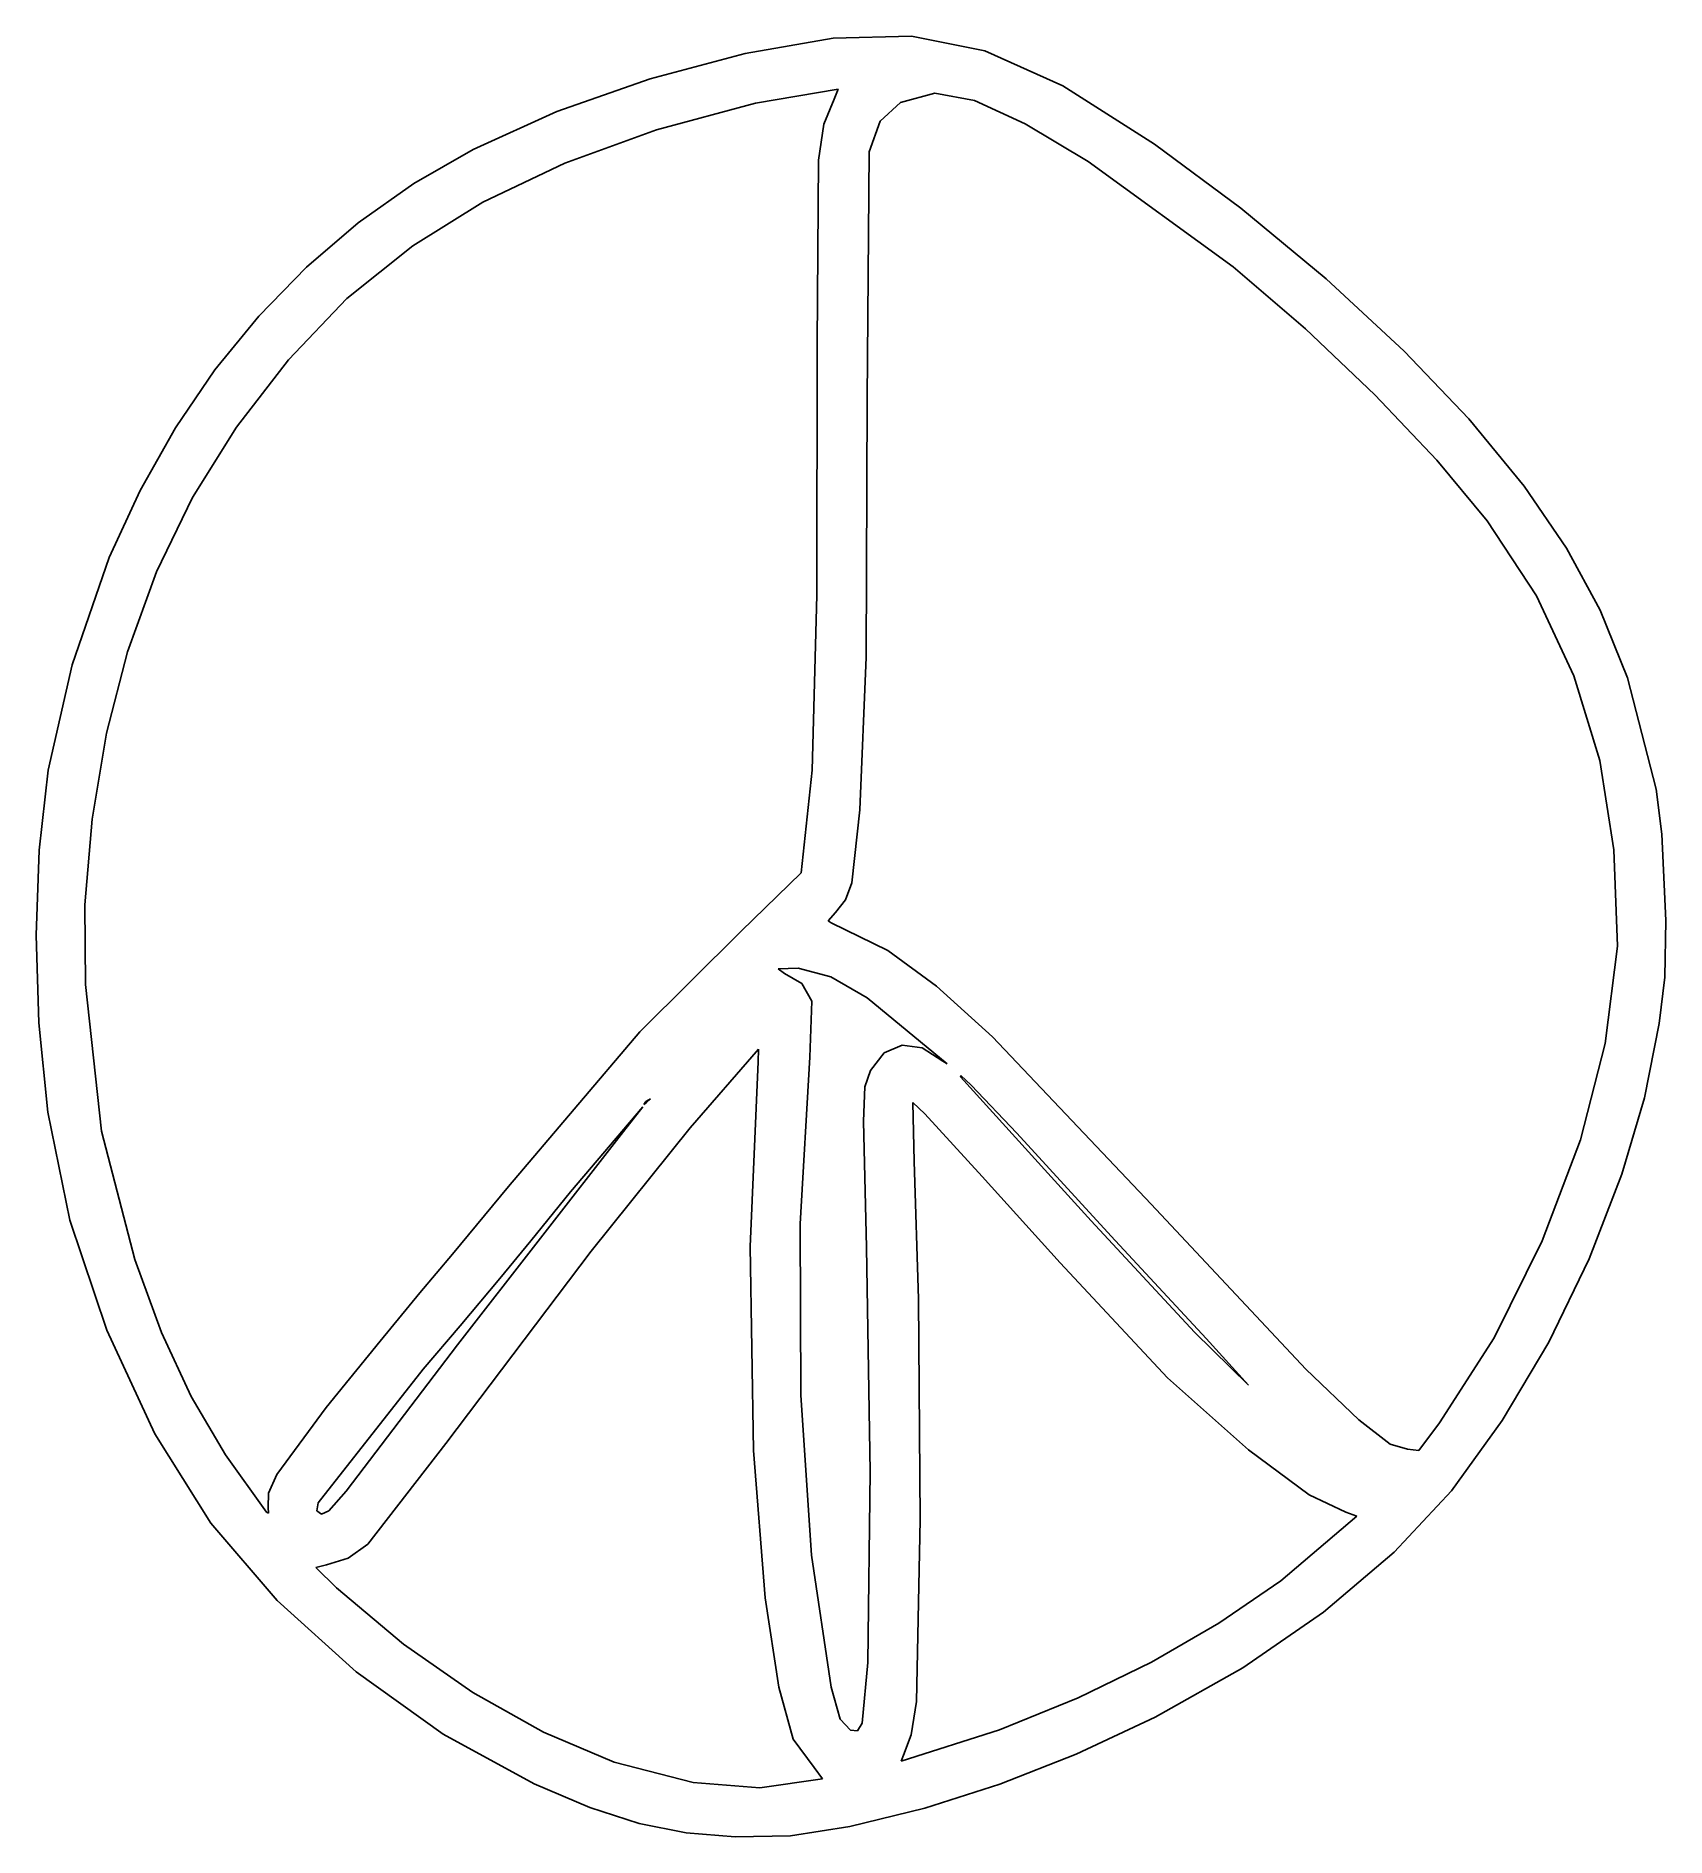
# Model space of a CAD drawing. Extents: x 7.3 to 55.9, y 1.9 to 55.7.
import ezdxf

# ---------------------------------------------------------------- set-up
doc = ezdxf.new("R2010")
doc.units = 0

msp = doc.modelspace()

# ---------------------------------------------------------------- linework, layer by layer
at = {"layer": 'Layer 1'}
for p, q in [((31.0588, 55.661), (28.426537, 55.203511)), ((31.058864, 55.660954), (31.0588, 55.661)), ((33.394889, 55.72504), (31.058864, 55.660954)), ((35.58703, 55.280574), (33.394889, 55.72504)), ((28.426537, 55.203511), (25.594579, 54.447094)), ((37.91313, 54.23577), (35.58703, 55.280574)), ((25.594579, 54.447094), (22.807281, 53.46741)), ((28.743493, 53.722764), (31.210993, 54.139527)), ((31.085261, 53.8418), (30.776927, 53.094169)), ((31.085302, 53.841839), (31.085261, 53.8418)), ((31.210993, 54.139527), (31.085302, 53.841839)), ((33.069857, 53.735955), (34.095225, 54.017105)), ((34.095225, 54.017105), (35.279367, 53.802108)), ((35.279351, 53.802108), (36.787947, 53.103885)), ((35.279367, 53.802108), (35.279351, 53.802108)), ((40.651034, 52.498844), (37.91313, 54.23577)), ((22.807281, 53.46741), (20.309, 52.34012)), ((25.779618, 52.92221), (28.743493, 53.722764)), ((32.459596, 53.180274), (33.069857, 53.735955)), ((23.042739, 51.927536), (25.779618, 52.92221)), ((30.776927, 53.094169), (30.618056, 52.018461)), ((32.137101, 52.267365), (32.459596, 53.180274)), ((36.787947, 53.103885), (38.670512, 51.982076)), ((20.309, 52.34012), (18.536063, 51.316456)), ((32.077563, 44.884705), (32.137101, 52.267365)), ((43.229448, 50.586304), (40.651034, 52.498844)), ((20.596112, 50.765415), (23.042739, 51.927536)), ((30.618056, 52.018461), (30.582499, 46.53852)), ((38.670512, 51.982076), (42.999391, 48.827408)), ((18.536063, 51.316456), (16.875768, 50.143017)), ((18.502993, 49.462514), (20.596112, 50.765415)), ((45.778714, 48.470964), (43.229448, 50.586304)), ((16.875768, 50.143017), (15.330982, 48.823214)), ((16.536601, 47.888079), (18.502993, 49.462514)), ((15.330982, 48.823214), (13.904575, 47.360457)), ((42.999391, 48.827408), (45.162693, 46.97678)), ((48.110914, 46.317172), (45.778714, 48.470964)), ((14.798433, 46.055644), (16.536601, 47.888079)), ((13.904575, 47.360457), (12.599415, 45.758159)), ((45.162693, 46.97678), (47.232349, 45.012038)), ((30.582499, 46.53852), (30.570922, 39.027705)), ((50.038134, 44.289274), (48.110914, 46.317172)), ((12.599415, 45.758159), (11.41837, 44.01973)), ((13.237635, 44.043045), (14.798433, 46.055644)), ((32.039525, 37.173724), (32.077563, 44.884705)), ((47.232349, 45.012038), (49.08246, 43.059702)), ((51.687199, 42.278124), (50.038134, 44.289274)), ((11.41837, 44.01973), (10.364309, 42.14858)), ((11.927393, 41.94176), (13.237635, 44.043045)), ((49.08246, 43.059702), (50.587131, 41.246288)), ((10.364309, 42.14858), (9.4401, 40.14812)), ((52.960435, 40.430083), (51.687199, 42.278124)), ((10.850341, 39.717679), (11.927393, 41.94176)), ((50.587131, 41.246288), (52.055622, 39.001533)), ((53.95831, 38.57832), (52.960435, 40.430083)), ((9.4401, 40.14812), (8.331213, 36.946319)), ((9.989113, 37.336694), (10.850341, 39.717679)), ((30.570922, 39.027705), (30.430347, 33.80412)), ((52.055622, 39.001533), (53.17619, 36.614757)), ((54.781294, 36.556004), (53.95831, 38.57832)), ((9.364792, 34.905988), (9.989113, 37.336694)), ((31.852643, 32.613305), (32.039525, 37.173724)), ((8.331213, 36.946319), (7.61428, 33.80406)), ((53.17619, 36.614757), (53.948216, 34.087819)), ((55.628051, 33.228514), (54.781294, 36.556004)), ((8.93397, 32.33388), (9.364792, 34.905988)), ((53.948216, 34.087819), (54.371081, 31.422578)), ((7.61428, 33.80406), (7.346257, 31.409842)), ((30.430347, 33.80412), (30.099582, 30.73463)), ((55.806664, 31.885614), (55.628051, 33.228514)), ((8.716492, 29.779137), (8.93397, 32.33388)), ((31.61532, 30.434393), (31.852643, 32.613305)), ((55.925739, 29.305654), (55.806664, 31.885614)), ((7.346257, 31.409842), (7.256227, 28.874844)), ((54.371081, 31.422578), (54.476926, 28.543272)), ((30.099582, 30.73463), (28.313452, 28.99481)), ((31.425647, 29.92946), (31.61532, 30.434393)), ((8.732203, 27.400524), (8.716492, 29.779137)), ((31.124961, 29.550425), (31.425647, 29.92946)), ((30.90831, 29.295736), (31.124961, 29.550425)), ((30.99927, 29.239506), (30.90831, 29.295736)), ((32.69278, 28.412595), (30.99927, 29.239506)), ((55.895143, 27.616272), (55.925739, 29.305654)), ((7.256227, 28.874844), (7.34357, 26.249304)), ((28.313452, 28.99481), (25.281993, 25.979894)), ((54.476926, 28.543272), (54.106469, 25.634198)), ((34.143075, 27.345359), (32.69278, 28.412595)), ((29.414902, 27.865177), (30.013586, 27.889985)), ((29.610053, 27.731218), (29.414902, 27.865177)), ((30.122738, 27.426915), (29.610053, 27.731218)), ((30.013586, 27.889985), (30.986034, 27.631989)), ((30.986031, 27.632008), (32.070941, 26.99694)), ((30.986034, 27.631989), (30.986031, 27.632008)), ((55.720665, 26.229544), (55.895143, 27.616272)), ((9.214291, 23.022028), (8.732203, 27.400524)), ((30.417118, 26.904307), (30.122738, 27.426915)), ((30.364196, 25.230637), (30.417118, 26.904307)), ((32.070941, 26.99694), (34.465671, 25.0322)), ((35.820979, 25.838416), (34.143075, 27.345359)), ((7.34357, 26.249304), (7.607665, 23.58346)), ((25.281993, 25.979894), (21.367402, 21.36738)), ((40.55174, 20.838085), (35.820979, 25.838416)), ((55.281574, 24.01259), (55.720665, 26.229544)), ((26.785311, 23.120418), (28.829431, 25.468848)), ((28.829431, 25.468848), (28.816201, 25.091776)), ((32.584448, 25.354386), (32.176785, 24.827127)), ((33.116151, 25.582096), (32.584448, 25.354386)), ((33.717316, 25.503436), (33.116151, 25.582096)), ((34.333365, 25.111584), (33.717316, 25.503436)), ((54.106469, 25.634198), (53.374343, 22.758513)), ((28.816211, 25.091738), (28.580541, 19.572108)), ((28.816201, 25.091776), (28.816211, 25.091738)), ((30.07364, 20.253663), (30.364196, 25.230637)), ((32.176785, 24.827127), (32.008922, 24.340902)), ((34.465671, 25.0322), (34.333365, 25.111584)), ((32.008922, 24.340902), (31.965096, 23.318837)), ((34.862581, 24.641908), (34.8693, 24.68253)), ((37.469001, 21.764258), (34.862581, 24.641908)), ((34.8693, 24.68253), (35.174326, 24.391354)), ((35.174326, 24.391354), (36.542861, 22.955008)), ((23.213022, 21.208563), (25.376222, 23.748833)), ((25.376222, 23.748833), (24.794076, 23.007921)), ((25.403539, 23.815818), (25.46225, 23.90099)), ((25.488711, 23.874528), (25.403539, 23.815818)), ((25.46225, 23.90099), (25.601171, 23.986988)), ((25.601171, 23.986988), (25.488711, 23.874528)), ((25.601171, 23.986988), (25.601171, 23.986988)), ((33.479978, 22.10828), (33.440286, 23.87456)), ((33.440286, 23.87456), (33.790896, 23.530565)), ((54.609295, 21.731144), (55.281574, 24.01259)), ((7.607665, 23.58346), (8.267953, 20.363672)), ((31.965096, 23.318837), (32.051095, 19.548117)), ((33.790896, 23.530565), (35.510876, 21.665055)), ((10.207413, 19.184334), (9.214291, 23.022028)), ((24.794071, 23.007918), (19.839221, 16.637398)), ((23.83159, 19.436529), (26.785311, 23.120418)), ((24.794076, 23.007921), (24.794071, 23.007918)), ((36.542861, 22.955008), (36.542871, 22.954998)), ((36.542871, 22.954998), (39.360981, 19.878888)), ((53.374343, 22.758513), (52.233516, 19.745763)), ((33.605669, 18.0068), (33.479978, 22.10828)), ((35.510876, 21.665055), (35.510871, 21.665018)), ((35.510871, 21.665018), (37.832841, 19.085058)), ((38.765601, 20.341968), (37.469001, 21.764258)), ((53.63488, 19.202864), (54.609295, 21.731144)), ((21.367402, 21.36738), (19.687122, 19.3431)), ((22.028882, 19.739973), (23.213022, 21.208563)), ((45.175003, 15.910526), (40.55174, 20.838085)), ((8.267953, 20.363672), (9.367331, 17.075662)), ((30.093796, 15.129082), (30.07364, 20.253663)), ((41.843369, 17.011993), (38.765601, 20.341968)), ((19.488651, 13.693628), (23.83159, 19.436529)), ((21.109357, 18.615373), (22.028882, 19.739973)), ((28.580541, 19.572108), (28.67729, 13.481938)), ((32.051095, 19.548117), (32.165209, 12.847644)), ((39.360981, 19.878888), (42.192321, 16.822628)), ((52.233516, 19.745763), (50.793761, 16.845881)), ((11.006519, 17.001287), (10.207413, 19.184334)), ((19.687122, 19.3431), (18.72129, 18.19204)), ((37.832841, 19.085058), (41.039604, 15.648416)), ((52.425418, 16.716755), (53.63488, 19.202864)), ((19.918607, 17.206313), (21.109357, 18.615373)), ((18.72129, 18.19204), (17.53054, 16.74329)), ((33.652803, 11.411339), (33.605669, 18.0068)), ((9.367331, 17.075662), (10.804088, 13.973702)), ((11.886868, 15.096084), (11.006519, 17.001287)), ((17.53054, 16.74329), (15.92302, 14.76532)), ((18.820467, 15.909713), (19.918607, 17.206313)), ((43.462461, 15.433418), (41.843369, 17.011993)), ((42.192321, 16.822628), (43.462461, 15.433418)), ((50.793761, 16.845881), (49.164849, 14.308798)), ((51.036105, 14.374529), (52.425418, 16.716755)), ((19.839221, 16.637398), (16.513384, 12.263863)), ((15.684817, 11.920693), (18.820467, 15.909713)), ((41.039604, 15.648416), (43.462451, 13.501758)), ((46.752026, 14.395934), (45.175003, 15.910526)), ((12.90986, 13.349648), (11.886868, 15.096084)), ((30.407919, 10.351803), (30.093796, 15.129082)), ((15.92302, 14.76532), (14.445329, 12.759234)), ((47.68964, 13.667115), (46.752026, 14.395934)), ((49.164849, 14.308798), (48.543012, 13.481887)), ((49.522135, 12.277894), (51.036105, 14.374529)), ((10.804088, 13.973702), (12.476515, 11.31206)), ((17.166681, 10.683668), (19.488651, 13.693628)), ((28.67729, 13.481938), (29.032862, 9.078635)), ((43.462451, 13.501758), (45.271735, 12.15224)), ((48.212248, 13.521579), (47.68964, 13.667115)), ((48.543012, 13.481887), (48.212248, 13.521579)), ((14.136893, 11.642904), (12.90986, 13.349648)), ((14.445329, 12.759234), (14.20108, 12.207063)), ((32.165209, 12.847644), (32.090787, 7.144417)), ((14.20108, 12.207063), (14.1832, 11.77521)), ((15.639337, 11.679235), (15.684817, 11.920693)), ((16.513384, 12.263863), (15.995324, 11.676238)), ((45.271735, 12.15224), (46.366561, 11.636248)), ((47.813634, 10.4438), (49.522135, 12.277894)), ((12.476515, 11.31206), (14.457175, 9.003323)), ((14.194777, 11.609828), (14.136893, 11.642904)), ((14.1832, 11.77521), (14.194777, 11.609828)), ((15.777431, 11.576698), (15.639337, 11.679235)), ((15.995324, 11.676238), (15.777431, 11.576698)), ((33.546131, 5.9868), (33.652803, 11.411339)), ((46.697326, 11.517173), (44.421666, 9.585513)), ((46.366561, 11.636248), (46.697326, 11.517173)), ((15.929621, 10.068446), (16.5804, 10.266904)), ((16.5804, 10.266904), (17.166681, 10.683668)), ((30.999264, 6.416737), (30.407919, 10.351803)), ((45.702635, 8.654363), (47.813634, 10.4438)), ((15.612087, 9.989062), (15.929621, 10.068446)), ((16.227309, 9.380455), (15.612087, 9.989062)), ((18.229569, 7.699965), (16.227309, 9.380455)), ((44.421666, 9.585513), (42.57879, 8.326128)), ((14.457175, 9.003323), (16.811183, 6.868239)), ((29.032862, 9.078635), (29.438048, 6.416808)), ((43.290225, 6.986483), (45.702635, 8.654363)), ((42.57879, 8.326128), (40.559164, 7.161011)), ((20.30315, 6.256386), (18.229569, 7.699965)), ((32.090787, 7.144417), (31.919616, 5.339271)), ((40.559164, 7.161011), (38.372088, 6.095122)), ((16.811183, 6.868239), (19.410785, 5.008515)), ((40.677495, 5.517064), (43.290225, 6.986483)), ((22.412704, 5.073284), (20.30315, 6.256386)), ((29.438048, 6.416808), (29.867215, 4.858908)), ((31.267183, 5.461656), (30.999264, 6.416737)), ((33.386537, 4.989541), (33.546131, 5.9868)), ((38.372088, 6.095122), (36.026866, 5.133423)), ((31.574794, 5.126757), (31.267183, 5.461656)), ((38.317183, 4.413034), (40.677495, 5.517064)), ((19.410785, 5.008515), (22.128225, 3.52586)), ((24.522879, 4.174225), (22.412704, 5.073284)), ((29.867215, 4.858908), (30.489878, 4.015458)), ((31.788447, 5.109906), (31.574794, 5.126757)), ((31.919616, 5.339271), (31.788447, 5.109906)), ((36.026866, 5.133423), (33.089676, 4.200667)), ((33.162444, 4.37928), (33.386537, 4.989541)), ((33.089676, 4.200667), (33.162444, 4.37928)), ((36.039353, 3.511804), (38.317183, 4.413034)), ((26.877099, 3.564791), (24.522879, 4.174225)), ((30.489878, 4.015458), (30.741259, 3.671463)), ((22.128225, 3.52586), (23.795073, 2.81823)), ((28.869129, 3.406851), (26.877099, 3.564791)), ((30.741259, 3.671463), (28.869129, 3.406851)), ((33.799975, 2.797868), (36.039353, 3.511804)), ((23.795073, 2.81823), (25.267182, 2.340068)), ((31.555015, 2.255724), (33.799975, 2.797868)), ((25.267182, 2.340068), (26.66983, 2.057884)), ((29.779637, 1.97044), (31.555015, 2.255724)), ((26.66983, 2.057884), (28.128295, 1.93819)), ((28.128295, 1.93819), (29.779637, 1.97044))]:
    msp.add_line(p, q, dxfattribs=at)

doc.saveas('drawing.dxf')
